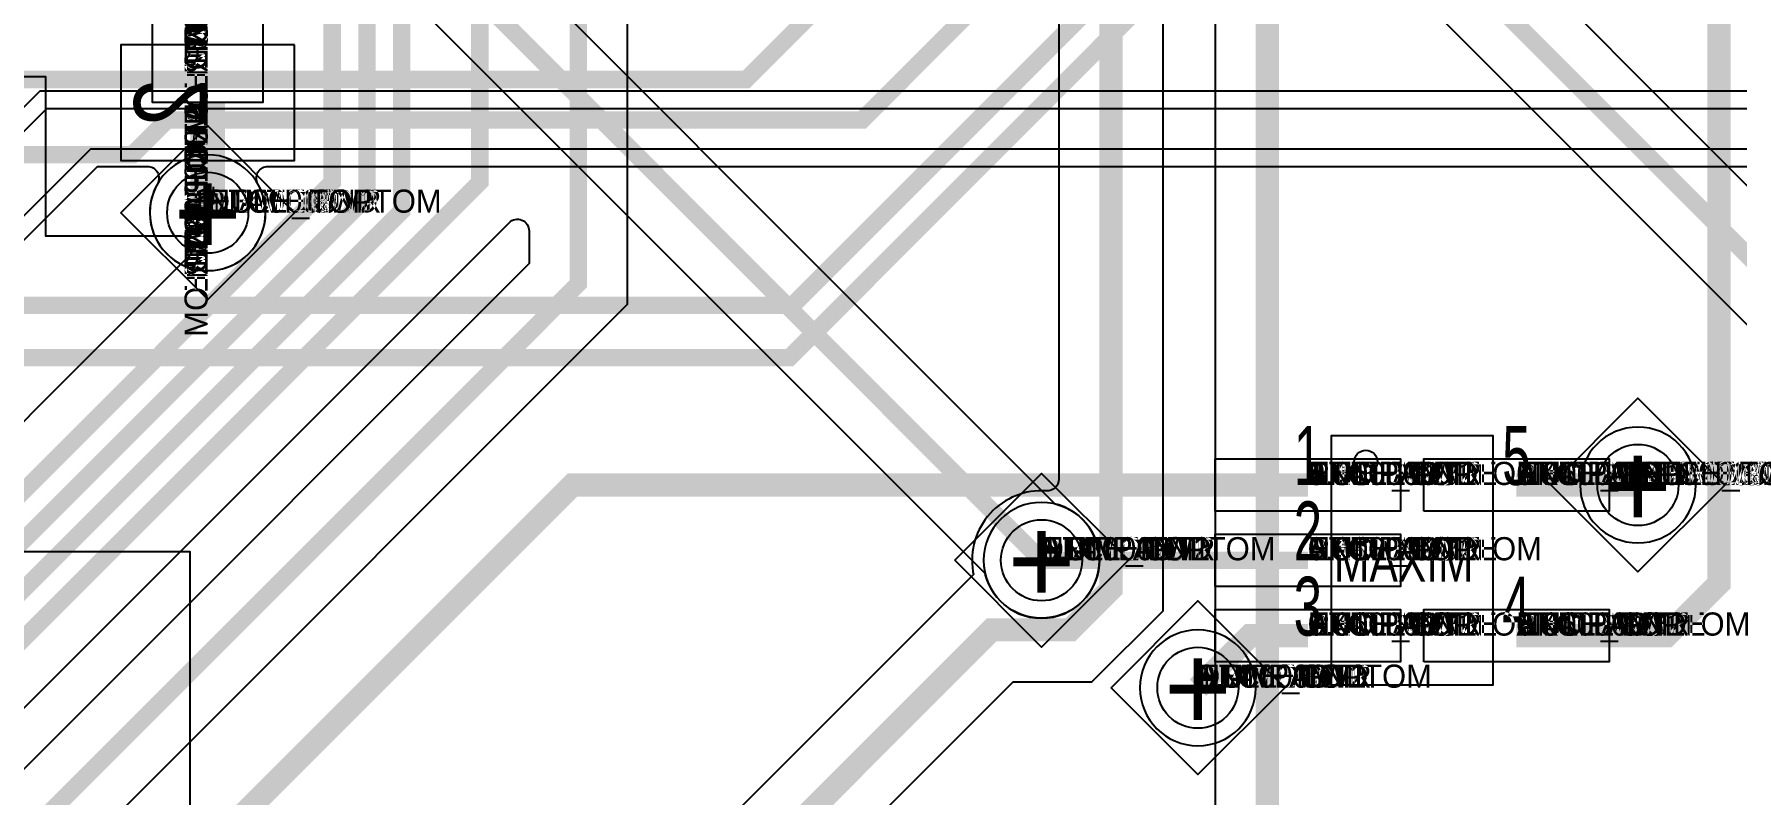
# Model space of a CAD drawing. Extents: x 0 to 323, y 0 to 320.
# Drawn here: x 69.5 to 84.2, y 13.18 to 19.74 of the extents above; entities that cross this region are included whole.
import ezdxf
from ezdxf.enums import TextEntityAlignment as Align

# ---------------------------------------------------------------- set-up
doc = ezdxf.new("R2010")
doc.units = 0
doc.header["$MEASUREMENT"] = 0
doc.layers.get('0').update_dxf_attribs({"linetype": 'CONTINUOUS'})
for name, color, linetype in [('CDN_FIGURES', 7, 'CONTINUOUS'), ('ETCH_BOTTOM', 7, 'CONTINUOUS'), ('ETCH_GND', 3, 'CONTINUOUS'), ('ETCH_INT1', 4, 'CONTINUOUS'), ('ETCH_INT2', 5, 'CONTINUOUS'), ('ETCH_PWR', 6, 'CONTINUOUS'), ('ETCH_TOP', 2, 'CONTINUOUS'), ('MANUFACTURING_NCLEGEND-1-6', 8, 'CONTINUOUS'), ('PACKAGE_GEOMETRY_ASSEMBLY_TOP', 11, 'CONTINUOUS'), ('PACKAGE_GEOMETRY_PIN_NUMBER', 9, 'CONTINUOUS')]:
    doc.layers.add(name, color=color, linetype=linetype)

# ---------------------------------------------------------------- blocks, each defined once
blk = doc.blocks.new('PAD_INFO')
for tag in ['SHAPE_TYPE', 'PAD_HEIGHT', 'PAD_LAYER', 'PAD_TYPE', 'PAD_WIDTH']:
    blk.add_attdef(tag, (0, 0), '', height=0.2)
at = {"flags": 2}
blk.add_attdef('CDN_TYPE', (0, 0), '', height=0.2, dxfattribs=at)
blk = doc.blocks.new('DRILL_INFO')
at = {"flags": 2}
blk.add_attdef('CDN_TYPE', (0, 0), '', height=0.2, dxfattribs=at)
for tag in ['FSHAPE', 'FCHAR', 'DRILL_HEIGHT', 'DIAMETER', 'PLATED', 'DRILL_WIDTH']:
    blk.add_attdef(tag, (0, 0), '', height=0.2)
blk = doc.blocks.new('VIA0700X0300')
at = {"layer": 'ETCH_BOTTOM'}
blk.add_circle((0, 0), 0.35, dxfattribs=at)
at = {"layer": 'ETCH_GND'}
blk.add_circle((0, 0), 0.35, dxfattribs=at)
at = {"layer": 'ETCH_INT1'}
blk.add_circle((0, 0), 0.35, dxfattribs=at)
at = {"layer": 'ETCH_INT2'}
blk.add_circle((0, 0), 0.35, dxfattribs=at)
at = {"layer": 'ETCH_PWR'}
blk.add_circle((0, 0), 0.35, dxfattribs=at)
at = {"layer": 'ETCH_TOP'}
blk.add_circle((0, 0), 0.35, dxfattribs=at)
ref = blk.add_blockref('PAD_INFO', (0, 0))
ref.add_attrib('PAD_LAYER', 'ETCH_TOP', (0, 0), dxfattribs={"height": 0.2})
ref.add_attrib('SHAPE_TYPE', 'NULL', (0, 0), dxfattribs={"height": 0.2})
ref.add_attrib('PAD_TYPE', 'ANTIPAD', (0, 0), dxfattribs={"height": 0.2})
ref.add_attrib('PAD_WIDTH', '0.000000', (0, 0), dxfattribs={"height": 0.2})
ref.add_attrib('PAD_HEIGHT', '0.000000', (0, 0), dxfattribs={"height": 0.2})
ref = blk.add_blockref('PAD_INFO', (0, 0))
ref.add_attrib('PAD_LAYER', 'ETCH_GND', (0, 0), dxfattribs={"height": 0.2})
ref.add_attrib('SHAPE_TYPE', 'NULL', (0, 0), dxfattribs={"height": 0.2})
ref.add_attrib('PAD_TYPE', 'ANTIPAD', (0, 0), dxfattribs={"height": 0.2})
ref.add_attrib('PAD_WIDTH', '0.000000', (0, 0), dxfattribs={"height": 0.2})
ref.add_attrib('PAD_HEIGHT', '0.000000', (0, 0), dxfattribs={"height": 0.2})
ref = blk.add_blockref('PAD_INFO', (0, 0))
ref.add_attrib('PAD_LAYER', 'ETCH_INT1', (0, 0), dxfattribs={"height": 0.2})
ref.add_attrib('SHAPE_TYPE', 'NULL', (0, 0), dxfattribs={"height": 0.2})
ref.add_attrib('PAD_TYPE', 'ANTIPAD', (0, 0), dxfattribs={"height": 0.2})
ref.add_attrib('PAD_WIDTH', '0.000000', (0, 0), dxfattribs={"height": 0.2})
ref.add_attrib('PAD_HEIGHT', '0.000000', (0, 0), dxfattribs={"height": 0.2})
ref = blk.add_blockref('PAD_INFO', (0, 0))
ref.add_attrib('PAD_LAYER', 'ETCH_INT2', (0, 0), dxfattribs={"height": 0.2})
ref.add_attrib('SHAPE_TYPE', 'NULL', (0, 0), dxfattribs={"height": 0.2})
ref.add_attrib('PAD_TYPE', 'ANTIPAD', (0, 0), dxfattribs={"height": 0.2})
ref.add_attrib('PAD_WIDTH', '0.000000', (0, 0), dxfattribs={"height": 0.2})
ref.add_attrib('PAD_HEIGHT', '0.000000', (0, 0), dxfattribs={"height": 0.2})
ref = blk.add_blockref('PAD_INFO', (0, 0))
ref.add_attrib('PAD_LAYER', 'ETCH_PWR', (0, 0), dxfattribs={"height": 0.2})
ref.add_attrib('SHAPE_TYPE', 'NULL', (0, 0), dxfattribs={"height": 0.2})
ref.add_attrib('PAD_TYPE', 'ANTIPAD', (0, 0), dxfattribs={"height": 0.2})
ref.add_attrib('PAD_WIDTH', '0.000000', (0, 0), dxfattribs={"height": 0.2})
ref.add_attrib('PAD_HEIGHT', '0.000000', (0, 0), dxfattribs={"height": 0.2})
ref = blk.add_blockref('PAD_INFO', (0, 0))
ref.add_attrib('PAD_LAYER', 'ETCH_BOTTOM', (0, 0), dxfattribs={"height": 0.2})
ref.add_attrib('SHAPE_TYPE', 'NULL', (0, 0), dxfattribs={"height": 0.2})
ref.add_attrib('PAD_TYPE', 'ANTIPAD', (0, 0), dxfattribs={"height": 0.2})
ref.add_attrib('PAD_WIDTH', '0.000000', (0, 0), dxfattribs={"height": 0.2})
ref.add_attrib('PAD_HEIGHT', '0.000000', (0, 0), dxfattribs={"height": 0.2})
ref = blk.add_blockref('PAD_INFO', (0, 0))
ref.add_attrib('PAD_LAYER', 'ETCH_TOP', (0, 0), dxfattribs={"height": 0.2})
ref.add_attrib('SHAPE_TYPE', 'NULL', (0, 0), dxfattribs={"height": 0.2})
ref.add_attrib('PAD_TYPE', 'THERMAL', (0, 0), dxfattribs={"height": 0.2})
ref.add_attrib('PAD_WIDTH', '0.000000', (0, 0), dxfattribs={"height": 0.2})
ref.add_attrib('PAD_HEIGHT', '0.000000', (0, 0), dxfattribs={"height": 0.2})
ref = blk.add_blockref('PAD_INFO', (0, 0))
ref.add_attrib('PAD_LAYER', 'ETCH_GND', (0, 0), dxfattribs={"height": 0.2})
ref.add_attrib('SHAPE_TYPE', 'NULL', (0, 0), dxfattribs={"height": 0.2})
ref.add_attrib('PAD_TYPE', 'THERMAL', (0, 0), dxfattribs={"height": 0.2})
ref.add_attrib('PAD_WIDTH', '0.000000', (0, 0), dxfattribs={"height": 0.2})
ref.add_attrib('PAD_HEIGHT', '0.000000', (0, 0), dxfattribs={"height": 0.2})
ref = blk.add_blockref('PAD_INFO', (0, 0))
ref.add_attrib('PAD_LAYER', 'ETCH_INT1', (0, 0), dxfattribs={"height": 0.2})
ref.add_attrib('SHAPE_TYPE', 'NULL', (0, 0), dxfattribs={"height": 0.2})
ref.add_attrib('PAD_TYPE', 'THERMAL', (0, 0), dxfattribs={"height": 0.2})
ref.add_attrib('PAD_WIDTH', '0.000000', (0, 0), dxfattribs={"height": 0.2})
ref.add_attrib('PAD_HEIGHT', '0.000000', (0, 0), dxfattribs={"height": 0.2})
ref = blk.add_blockref('PAD_INFO', (0, 0))
ref.add_attrib('PAD_LAYER', 'ETCH_INT2', (0, 0), dxfattribs={"height": 0.2})
ref.add_attrib('SHAPE_TYPE', 'NULL', (0, 0), dxfattribs={"height": 0.2})
ref.add_attrib('PAD_TYPE', 'THERMAL', (0, 0), dxfattribs={"height": 0.2})
ref.add_attrib('PAD_WIDTH', '0.000000', (0, 0), dxfattribs={"height": 0.2})
ref.add_attrib('PAD_HEIGHT', '0.000000', (0, 0), dxfattribs={"height": 0.2})
ref = blk.add_blockref('PAD_INFO', (0, 0))
ref.add_attrib('PAD_LAYER', 'ETCH_PWR', (0, 0), dxfattribs={"height": 0.2})
ref.add_attrib('SHAPE_TYPE', 'NULL', (0, 0), dxfattribs={"height": 0.2})
ref.add_attrib('PAD_TYPE', 'THERMAL', (0, 0), dxfattribs={"height": 0.2})
ref.add_attrib('PAD_WIDTH', '0.000000', (0, 0), dxfattribs={"height": 0.2})
ref.add_attrib('PAD_HEIGHT', '0.000000', (0, 0), dxfattribs={"height": 0.2})
ref = blk.add_blockref('PAD_INFO', (0, 0))
ref.add_attrib('PAD_LAYER', 'ETCH_BOTTOM', (0, 0), dxfattribs={"height": 0.2})
ref.add_attrib('SHAPE_TYPE', 'NULL', (0, 0), dxfattribs={"height": 0.2})
ref.add_attrib('PAD_TYPE', 'THERMAL', (0, 0), dxfattribs={"height": 0.2})
ref.add_attrib('PAD_WIDTH', '0.000000', (0, 0), dxfattribs={"height": 0.2})
ref.add_attrib('PAD_HEIGHT', '0.000000', (0, 0), dxfattribs={"height": 0.2})
ref = blk.add_blockref('PAD_INFO', (0, 0))
ref.add_attrib('PAD_LAYER', 'ETCH_TOP', (0, 0), dxfattribs={"height": 0.2})
ref.add_attrib('SHAPE_TYPE', 'CIRCLE', (0, 0), dxfattribs={"height": 0.2})
ref.add_attrib('PAD_TYPE', 'REGULAR', (0, 0), dxfattribs={"height": 0.2})
ref.add_attrib('PAD_WIDTH', '0.700000', (0, 0), dxfattribs={"height": 0.2})
ref.add_attrib('PAD_HEIGHT', '0.700000', (0, 0), dxfattribs={"height": 0.2})
ref = blk.add_blockref('PAD_INFO', (0, 0))
ref.add_attrib('PAD_LAYER', 'ETCH_GND', (0, 0), dxfattribs={"height": 0.2})
ref.add_attrib('SHAPE_TYPE', 'CIRCLE', (0, 0), dxfattribs={"height": 0.2})
ref.add_attrib('PAD_TYPE', 'REGULAR', (0, 0), dxfattribs={"height": 0.2})
ref.add_attrib('PAD_WIDTH', '0.700000', (0, 0), dxfattribs={"height": 0.2})
ref.add_attrib('PAD_HEIGHT', '0.700000', (0, 0), dxfattribs={"height": 0.2})
ref = blk.add_blockref('PAD_INFO', (0, 0))
ref.add_attrib('PAD_LAYER', 'ETCH_INT1', (0, 0), dxfattribs={"height": 0.2})
ref.add_attrib('SHAPE_TYPE', 'CIRCLE', (0, 0), dxfattribs={"height": 0.2})
ref.add_attrib('PAD_TYPE', 'REGULAR', (0, 0), dxfattribs={"height": 0.2})
ref.add_attrib('PAD_WIDTH', '0.700000', (0, 0), dxfattribs={"height": 0.2})
ref.add_attrib('PAD_HEIGHT', '0.700000', (0, 0), dxfattribs={"height": 0.2})
ref = blk.add_blockref('PAD_INFO', (0, 0))
ref.add_attrib('PAD_LAYER', 'ETCH_INT2', (0, 0), dxfattribs={"height": 0.2})
ref.add_attrib('SHAPE_TYPE', 'CIRCLE', (0, 0), dxfattribs={"height": 0.2})
ref.add_attrib('PAD_TYPE', 'REGULAR', (0, 0), dxfattribs={"height": 0.2})
ref.add_attrib('PAD_WIDTH', '0.700000', (0, 0), dxfattribs={"height": 0.2})
ref.add_attrib('PAD_HEIGHT', '0.700000', (0, 0), dxfattribs={"height": 0.2})
ref = blk.add_blockref('PAD_INFO', (0, 0))
ref.add_attrib('PAD_LAYER', 'ETCH_PWR', (0, 0), dxfattribs={"height": 0.2})
ref.add_attrib('SHAPE_TYPE', 'CIRCLE', (0, 0), dxfattribs={"height": 0.2})
ref.add_attrib('PAD_TYPE', 'REGULAR', (0, 0), dxfattribs={"height": 0.2})
ref.add_attrib('PAD_WIDTH', '0.700000', (0, 0), dxfattribs={"height": 0.2})
ref.add_attrib('PAD_HEIGHT', '0.700000', (0, 0), dxfattribs={"height": 0.2})
ref = blk.add_blockref('PAD_INFO', (0, 0))
ref.add_attrib('PAD_LAYER', 'ETCH_BOTTOM', (0, 0), dxfattribs={"height": 0.2})
ref.add_attrib('SHAPE_TYPE', 'CIRCLE', (0, 0), dxfattribs={"height": 0.2})
ref.add_attrib('PAD_TYPE', 'REGULAR', (0, 0), dxfattribs={"height": 0.2})
ref.add_attrib('PAD_WIDTH', '0.700000', (0, 0), dxfattribs={"height": 0.2})
ref.add_attrib('PAD_HEIGHT', '0.700000', (0, 0), dxfattribs={"height": 0.2})
ref = blk.add_blockref('DRILL_INFO', (0, 0))
ref.add_attrib('DIAMETER', '0.300000', (0, 0), dxfattribs={"height": 0.2})
ref.add_attrib('PLATED', 'PLATED', (0, 0), dxfattribs={"height": 0.2})
ref.add_attrib('FSHAPE', 'DIAMOND', (0, 0), dxfattribs={"height": 0.2})
ref.add_attrib('FCHAR', '+', (0, 0), dxfattribs={"height": 0.2})
ref.add_attrib('DRILL_WIDTH', '1.500000', (0, 0), dxfattribs={"height": 0.2})
ref.add_attrib('DRILL_HEIGHT', '1.500000', (0, 0), dxfattribs={"height": 0.2})
for tag in ['CDN_TYPE', 'PIN']:
    blk.add_attdef(tag, (0, 0), '', height=0.2)
at = {"flags": 2}
for tag in ['PSTKNAME', 'BBV']:
    blk.add_attdef(tag, (0, 0), '', height=0.2, dxfattribs=at)
blk = doc.blocks.new('FIGURE_DIAMOND')
at = {"layer": 'CDN_FIGURES'}
blk.add_lwpolyline([(-0.5, 0), (0, 0.5), (0.5, 0), (0, -0.5)], close=True, dxfattribs=at)
blk = doc.blocks.new('RC1600X0450TS_NS')
at = {"layer": 'ETCH_TOP'}
blk.add_lwpolyline([(-0.8, -0.225), (-0.8, 0.225), (0.8, 0.225), (0.8, -0.225)], close=True, dxfattribs=at)
ref = blk.add_blockref('PAD_INFO', (0, 0))
ref.add_attrib('PAD_LAYER', 'ETCH_TOP', (0, 0), dxfattribs={"height": 0.2})
ref.add_attrib('SHAPE_TYPE', 'NULL', (0, 0), dxfattribs={"height": 0.2})
ref.add_attrib('PAD_TYPE', 'ANTIPAD', (0, 0), dxfattribs={"height": 0.2})
ref.add_attrib('PAD_WIDTH', '0.000000', (0, 0), dxfattribs={"height": 0.2})
ref.add_attrib('PAD_HEIGHT', '0.000000', (0, 0), dxfattribs={"height": 0.2})
ref = blk.add_blockref('PAD_INFO', (0, 0))
ref.add_attrib('PAD_LAYER', 'ETCH_GND', (0, 0), dxfattribs={"height": 0.2})
ref.add_attrib('SHAPE_TYPE', 'NULL', (0, 0), dxfattribs={"height": 0.2})
ref.add_attrib('PAD_TYPE', 'ANTIPAD', (0, 0), dxfattribs={"height": 0.2})
ref.add_attrib('PAD_WIDTH', '0.000000', (0, 0), dxfattribs={"height": 0.2})
ref.add_attrib('PAD_HEIGHT', '0.000000', (0, 0), dxfattribs={"height": 0.2})
ref = blk.add_blockref('PAD_INFO', (0, 0))
ref.add_attrib('PAD_LAYER', 'ETCH_INT1', (0, 0), dxfattribs={"height": 0.2})
ref.add_attrib('SHAPE_TYPE', 'NULL', (0, 0), dxfattribs={"height": 0.2})
ref.add_attrib('PAD_TYPE', 'ANTIPAD', (0, 0), dxfattribs={"height": 0.2})
ref.add_attrib('PAD_WIDTH', '0.000000', (0, 0), dxfattribs={"height": 0.2})
ref.add_attrib('PAD_HEIGHT', '0.000000', (0, 0), dxfattribs={"height": 0.2})
ref = blk.add_blockref('PAD_INFO', (0, 0))
ref.add_attrib('PAD_LAYER', 'ETCH_INT2', (0, 0), dxfattribs={"height": 0.2})
ref.add_attrib('SHAPE_TYPE', 'NULL', (0, 0), dxfattribs={"height": 0.2})
ref.add_attrib('PAD_TYPE', 'ANTIPAD', (0, 0), dxfattribs={"height": 0.2})
ref.add_attrib('PAD_WIDTH', '0.000000', (0, 0), dxfattribs={"height": 0.2})
ref.add_attrib('PAD_HEIGHT', '0.000000', (0, 0), dxfattribs={"height": 0.2})
ref = blk.add_blockref('PAD_INFO', (0, 0))
ref.add_attrib('PAD_LAYER', 'ETCH_PWR', (0, 0), dxfattribs={"height": 0.2})
ref.add_attrib('SHAPE_TYPE', 'NULL', (0, 0), dxfattribs={"height": 0.2})
ref.add_attrib('PAD_TYPE', 'ANTIPAD', (0, 0), dxfattribs={"height": 0.2})
ref.add_attrib('PAD_WIDTH', '0.000000', (0, 0), dxfattribs={"height": 0.2})
ref.add_attrib('PAD_HEIGHT', '0.000000', (0, 0), dxfattribs={"height": 0.2})
ref = blk.add_blockref('PAD_INFO', (0, 0))
ref.add_attrib('PAD_LAYER', 'ETCH_BOTTOM', (0, 0), dxfattribs={"height": 0.2})
ref.add_attrib('SHAPE_TYPE', 'NULL', (0, 0), dxfattribs={"height": 0.2})
ref.add_attrib('PAD_TYPE', 'ANTIPAD', (0, 0), dxfattribs={"height": 0.2})
ref.add_attrib('PAD_WIDTH', '0.000000', (0, 0), dxfattribs={"height": 0.2})
ref.add_attrib('PAD_HEIGHT', '0.000000', (0, 0), dxfattribs={"height": 0.2})
ref = blk.add_blockref('PAD_INFO', (0, 0))
ref.add_attrib('PAD_LAYER', 'ETCH_TOP', (0, 0), dxfattribs={"height": 0.2})
ref.add_attrib('SHAPE_TYPE', 'NULL', (0, 0), dxfattribs={"height": 0.2})
ref.add_attrib('PAD_TYPE', 'THERMAL', (0, 0), dxfattribs={"height": 0.2})
ref.add_attrib('PAD_WIDTH', '0.000000', (0, 0), dxfattribs={"height": 0.2})
ref.add_attrib('PAD_HEIGHT', '0.000000', (0, 0), dxfattribs={"height": 0.2})
ref = blk.add_blockref('PAD_INFO', (0, 0))
ref.add_attrib('PAD_LAYER', 'ETCH_GND', (0, 0), dxfattribs={"height": 0.2})
ref.add_attrib('SHAPE_TYPE', 'NULL', (0, 0), dxfattribs={"height": 0.2})
ref.add_attrib('PAD_TYPE', 'THERMAL', (0, 0), dxfattribs={"height": 0.2})
ref.add_attrib('PAD_WIDTH', '0.000000', (0, 0), dxfattribs={"height": 0.2})
ref.add_attrib('PAD_HEIGHT', '0.000000', (0, 0), dxfattribs={"height": 0.2})
ref = blk.add_blockref('PAD_INFO', (0, 0))
ref.add_attrib('PAD_LAYER', 'ETCH_INT1', (0, 0), dxfattribs={"height": 0.2})
ref.add_attrib('SHAPE_TYPE', 'NULL', (0, 0), dxfattribs={"height": 0.2})
ref.add_attrib('PAD_TYPE', 'THERMAL', (0, 0), dxfattribs={"height": 0.2})
ref.add_attrib('PAD_WIDTH', '0.000000', (0, 0), dxfattribs={"height": 0.2})
ref.add_attrib('PAD_HEIGHT', '0.000000', (0, 0), dxfattribs={"height": 0.2})
ref = blk.add_blockref('PAD_INFO', (0, 0))
ref.add_attrib('PAD_LAYER', 'ETCH_INT2', (0, 0), dxfattribs={"height": 0.2})
ref.add_attrib('SHAPE_TYPE', 'NULL', (0, 0), dxfattribs={"height": 0.2})
ref.add_attrib('PAD_TYPE', 'THERMAL', (0, 0), dxfattribs={"height": 0.2})
ref.add_attrib('PAD_WIDTH', '0.000000', (0, 0), dxfattribs={"height": 0.2})
ref.add_attrib('PAD_HEIGHT', '0.000000', (0, 0), dxfattribs={"height": 0.2})
ref = blk.add_blockref('PAD_INFO', (0, 0))
ref.add_attrib('PAD_LAYER', 'ETCH_PWR', (0, 0), dxfattribs={"height": 0.2})
ref.add_attrib('SHAPE_TYPE', 'NULL', (0, 0), dxfattribs={"height": 0.2})
ref.add_attrib('PAD_TYPE', 'THERMAL', (0, 0), dxfattribs={"height": 0.2})
ref.add_attrib('PAD_WIDTH', '0.000000', (0, 0), dxfattribs={"height": 0.2})
ref.add_attrib('PAD_HEIGHT', '0.000000', (0, 0), dxfattribs={"height": 0.2})
ref = blk.add_blockref('PAD_INFO', (0, 0))
ref.add_attrib('PAD_LAYER', 'ETCH_BOTTOM', (0, 0), dxfattribs={"height": 0.2})
ref.add_attrib('SHAPE_TYPE', 'NULL', (0, 0), dxfattribs={"height": 0.2})
ref.add_attrib('PAD_TYPE', 'THERMAL', (0, 0), dxfattribs={"height": 0.2})
ref.add_attrib('PAD_WIDTH', '0.000000', (0, 0), dxfattribs={"height": 0.2})
ref.add_attrib('PAD_HEIGHT', '0.000000', (0, 0), dxfattribs={"height": 0.2})
ref = blk.add_blockref('PAD_INFO', (0, 0))
ref.add_attrib('PAD_LAYER', 'ETCH_TOP', (0, 0), dxfattribs={"height": 0.2})
ref.add_attrib('SHAPE_TYPE', 'RECTANGLE', (0, 0), dxfattribs={"height": 0.2})
ref.add_attrib('PAD_TYPE', 'REGULAR', (0, 0), dxfattribs={"height": 0.2})
ref.add_attrib('PAD_WIDTH', '1.600000', (0, 0), dxfattribs={"height": 0.2})
ref.add_attrib('PAD_HEIGHT', '0.450000', (0, 0), dxfattribs={"height": 0.2})
ref = blk.add_blockref('PAD_INFO', (0, 0))
ref.add_attrib('PAD_LAYER', 'ETCH_GND', (0, 0), dxfattribs={"height": 0.2})
ref.add_attrib('SHAPE_TYPE', 'NULL', (0, 0), dxfattribs={"height": 0.2})
ref.add_attrib('PAD_TYPE', 'REGULAR', (0, 0), dxfattribs={"height": 0.2})
ref.add_attrib('PAD_WIDTH', '0.000000', (0, 0), dxfattribs={"height": 0.2})
ref.add_attrib('PAD_HEIGHT', '0.000000', (0, 0), dxfattribs={"height": 0.2})
ref = blk.add_blockref('PAD_INFO', (0, 0))
ref.add_attrib('PAD_LAYER', 'ETCH_INT1', (0, 0), dxfattribs={"height": 0.2})
ref.add_attrib('SHAPE_TYPE', 'NULL', (0, 0), dxfattribs={"height": 0.2})
ref.add_attrib('PAD_TYPE', 'REGULAR', (0, 0), dxfattribs={"height": 0.2})
ref.add_attrib('PAD_WIDTH', '0.000000', (0, 0), dxfattribs={"height": 0.2})
ref.add_attrib('PAD_HEIGHT', '0.000000', (0, 0), dxfattribs={"height": 0.2})
ref = blk.add_blockref('PAD_INFO', (0, 0))
ref.add_attrib('PAD_LAYER', 'ETCH_INT2', (0, 0), dxfattribs={"height": 0.2})
ref.add_attrib('SHAPE_TYPE', 'NULL', (0, 0), dxfattribs={"height": 0.2})
ref.add_attrib('PAD_TYPE', 'REGULAR', (0, 0), dxfattribs={"height": 0.2})
ref.add_attrib('PAD_WIDTH', '0.000000', (0, 0), dxfattribs={"height": 0.2})
ref.add_attrib('PAD_HEIGHT', '0.000000', (0, 0), dxfattribs={"height": 0.2})
ref = blk.add_blockref('PAD_INFO', (0, 0))
ref.add_attrib('PAD_LAYER', 'ETCH_PWR', (0, 0), dxfattribs={"height": 0.2})
ref.add_attrib('SHAPE_TYPE', 'NULL', (0, 0), dxfattribs={"height": 0.2})
ref.add_attrib('PAD_TYPE', 'REGULAR', (0, 0), dxfattribs={"height": 0.2})
ref.add_attrib('PAD_WIDTH', '0.000000', (0, 0), dxfattribs={"height": 0.2})
ref.add_attrib('PAD_HEIGHT', '0.000000', (0, 0), dxfattribs={"height": 0.2})
ref = blk.add_blockref('PAD_INFO', (0, 0))
ref.add_attrib('PAD_LAYER', 'ETCH_BOTTOM', (0, 0), dxfattribs={"height": 0.2})
ref.add_attrib('SHAPE_TYPE', 'NULL', (0, 0), dxfattribs={"height": 0.2})
ref.add_attrib('PAD_TYPE', 'REGULAR', (0, 0), dxfattribs={"height": 0.2})
ref.add_attrib('PAD_WIDTH', '0.000000', (0, 0), dxfattribs={"height": 0.2})
ref.add_attrib('PAD_HEIGHT', '0.000000', (0, 0), dxfattribs={"height": 0.2})
ref = blk.add_blockref('DRILL_INFO', (0, 0))
ref.add_attrib('DIAMETER', '0.000000', (0, 0), dxfattribs={"height": 0.2})
ref.add_attrib('PLATED', 'PLATED', (0, 0), dxfattribs={"height": 0.2})
ref.add_attrib('FSHAPE', 'NULL', (0, 0), dxfattribs={"height": 0.2})
ref.add_attrib('DRILL_WIDTH', '0.000000', (0, 0), dxfattribs={"height": 0.2})
ref.add_attrib('DRILL_HEIGHT', '0.000000', (0, 0), dxfattribs={"height": 0.2})
for tag in ['CDN_TYPE', 'PIN']:
    blk.add_attdef(tag, (0, 0), '', height=0.2)
at = {"flags": 2}
for tag in ['PSTKNAME', 'BBV']:
    blk.add_attdef(tag, (0, 0), '', height=0.2, dxfattribs=at)
blk = doc.blocks.new('F52')
at = {"layer": 'PACKAGE_GEOMETRY_ASSEMBLY_TOP'}
blk.add_lwpolyline([(0.2, -1.725), (1.6, -1.725), (1.6, 0.425), (0.2, 0.425)], close=True, dxfattribs=at)
blk.add_lwpolyline([(0.5, 0.3, -0.414214), (0.6, 0.2, -0.414214), (0.5, 0.1, -0.414214), (0.4, 0.2, -0.414214), (0.5, 0.3)], format="xyb", close=True, dxfattribs=at)
at = {"layer": 'ETCH_TOP'}
ref = blk.add_blockref('RC1600X0450TS_NS', (0, 0), dxfattribs=at)
ref.add_attrib('CDN_TYPE', 'PIN', (0, 0), dxfattribs={"height": 0.2})
ref.add_attrib('PIN', '1', (0, 0), dxfattribs={"height": 0.2})
ref = blk.add_blockref('RC1600X0450TS_NS', (0, -1.3), dxfattribs=at)
ref.add_attrib('CDN_TYPE', 'PIN', (0, 0), dxfattribs={"height": 0.2})
ref.add_attrib('PIN', '3', (0, 0), dxfattribs={"height": 0.2})
ref = blk.add_blockref('RC1600X0450TS_NS', (0, -0.65), dxfattribs=at)
ref.add_attrib('CDN_TYPE', 'PIN', (0, 0), dxfattribs={"height": 0.2})
ref.add_attrib('PIN', '2', (0, 0), dxfattribs={"height": 0.2})
ref = blk.add_blockref('RC1600X0450TS_NS', (1.8, -1.3), dxfattribs=at)
ref.add_attrib('CDN_TYPE', 'PIN', (0, 0), dxfattribs={"height": 0.2})
ref.add_attrib('PIN', '4', (0, 0), dxfattribs={"height": 0.2})
ref = blk.add_blockref('RC1600X0450TS_NS', (1.8, 0), dxfattribs=at)
ref.add_attrib('CDN_TYPE', 'PIN', (0, 0), dxfattribs={"height": 0.2})
ref.add_attrib('PIN', '5', (0, 0), dxfattribs={"height": 0.2})
at = {"flags": 2}
for tag in ['SYMBOL_TYPE', 'CDN_TYPE', 'REFDES']:
    blk.add_attdef(tag, (0, 0), '', height=0.2, dxfattribs=at)
at = {"layer": 'PACKAGE_GEOMETRY_ASSEMBLY_TOP', "width": 0.785714}
blk.add_text('MAXIM', height=0.35, dxfattribs=at).set_placement((0.225, -0.834))
blk = doc.blocks.new('RC1000X1500TS')
at = {"layer": 'ETCH_TOP'}
blk.add_lwpolyline([(-0.5, -0.75), (-0.5, 0.75), (0.5, 0.75), (0.5, -0.75)], close=True, dxfattribs=at)
ref = blk.add_blockref('PAD_INFO', (0, 0))
ref.add_attrib('PAD_LAYER', 'ETCH_TOP', (0, 0), dxfattribs={"height": 0.2})
ref.add_attrib('SHAPE_TYPE', 'NULL', (0, 0), dxfattribs={"height": 0.2})
ref.add_attrib('PAD_TYPE', 'ANTIPAD', (0, 0), dxfattribs={"height": 0.2})
ref.add_attrib('PAD_WIDTH', '0.000000', (0, 0), dxfattribs={"height": 0.2})
ref.add_attrib('PAD_HEIGHT', '0.000000', (0, 0), dxfattribs={"height": 0.2})
ref = blk.add_blockref('PAD_INFO', (0, 0))
ref.add_attrib('PAD_LAYER', 'ETCH_GND', (0, 0), dxfattribs={"height": 0.2})
ref.add_attrib('SHAPE_TYPE', 'NULL', (0, 0), dxfattribs={"height": 0.2})
ref.add_attrib('PAD_TYPE', 'ANTIPAD', (0, 0), dxfattribs={"height": 0.2})
ref.add_attrib('PAD_WIDTH', '0.000000', (0, 0), dxfattribs={"height": 0.2})
ref.add_attrib('PAD_HEIGHT', '0.000000', (0, 0), dxfattribs={"height": 0.2})
ref = blk.add_blockref('PAD_INFO', (0, 0))
ref.add_attrib('PAD_LAYER', 'ETCH_INT1', (0, 0), dxfattribs={"height": 0.2})
ref.add_attrib('SHAPE_TYPE', 'NULL', (0, 0), dxfattribs={"height": 0.2})
ref.add_attrib('PAD_TYPE', 'ANTIPAD', (0, 0), dxfattribs={"height": 0.2})
ref.add_attrib('PAD_WIDTH', '0.000000', (0, 0), dxfattribs={"height": 0.2})
ref.add_attrib('PAD_HEIGHT', '0.000000', (0, 0), dxfattribs={"height": 0.2})
ref = blk.add_blockref('PAD_INFO', (0, 0))
ref.add_attrib('PAD_LAYER', 'ETCH_INT2', (0, 0), dxfattribs={"height": 0.2})
ref.add_attrib('SHAPE_TYPE', 'NULL', (0, 0), dxfattribs={"height": 0.2})
ref.add_attrib('PAD_TYPE', 'ANTIPAD', (0, 0), dxfattribs={"height": 0.2})
ref.add_attrib('PAD_WIDTH', '0.000000', (0, 0), dxfattribs={"height": 0.2})
ref.add_attrib('PAD_HEIGHT', '0.000000', (0, 0), dxfattribs={"height": 0.2})
ref = blk.add_blockref('PAD_INFO', (0, 0))
ref.add_attrib('PAD_LAYER', 'ETCH_PWR', (0, 0), dxfattribs={"height": 0.2})
ref.add_attrib('SHAPE_TYPE', 'NULL', (0, 0), dxfattribs={"height": 0.2})
ref.add_attrib('PAD_TYPE', 'ANTIPAD', (0, 0), dxfattribs={"height": 0.2})
ref.add_attrib('PAD_WIDTH', '0.000000', (0, 0), dxfattribs={"height": 0.2})
ref.add_attrib('PAD_HEIGHT', '0.000000', (0, 0), dxfattribs={"height": 0.2})
ref = blk.add_blockref('PAD_INFO', (0, 0))
ref.add_attrib('PAD_LAYER', 'ETCH_BOTTOM', (0, 0), dxfattribs={"height": 0.2})
ref.add_attrib('SHAPE_TYPE', 'NULL', (0, 0), dxfattribs={"height": 0.2})
ref.add_attrib('PAD_TYPE', 'ANTIPAD', (0, 0), dxfattribs={"height": 0.2})
ref.add_attrib('PAD_WIDTH', '0.000000', (0, 0), dxfattribs={"height": 0.2})
ref.add_attrib('PAD_HEIGHT', '0.000000', (0, 0), dxfattribs={"height": 0.2})
ref = blk.add_blockref('PAD_INFO', (0, 0))
ref.add_attrib('PAD_LAYER', 'ETCH_TOP', (0, 0), dxfattribs={"height": 0.2})
ref.add_attrib('SHAPE_TYPE', 'NULL', (0, 0), dxfattribs={"height": 0.2})
ref.add_attrib('PAD_TYPE', 'THERMAL', (0, 0), dxfattribs={"height": 0.2})
ref.add_attrib('PAD_WIDTH', '0.000000', (0, 0), dxfattribs={"height": 0.2})
ref.add_attrib('PAD_HEIGHT', '0.000000', (0, 0), dxfattribs={"height": 0.2})
ref = blk.add_blockref('PAD_INFO', (0, 0))
ref.add_attrib('PAD_LAYER', 'ETCH_GND', (0, 0), dxfattribs={"height": 0.2})
ref.add_attrib('SHAPE_TYPE', 'NULL', (0, 0), dxfattribs={"height": 0.2})
ref.add_attrib('PAD_TYPE', 'THERMAL', (0, 0), dxfattribs={"height": 0.2})
ref.add_attrib('PAD_WIDTH', '0.000000', (0, 0), dxfattribs={"height": 0.2})
ref.add_attrib('PAD_HEIGHT', '0.000000', (0, 0), dxfattribs={"height": 0.2})
ref = blk.add_blockref('PAD_INFO', (0, 0))
ref.add_attrib('PAD_LAYER', 'ETCH_INT1', (0, 0), dxfattribs={"height": 0.2})
ref.add_attrib('SHAPE_TYPE', 'NULL', (0, 0), dxfattribs={"height": 0.2})
ref.add_attrib('PAD_TYPE', 'THERMAL', (0, 0), dxfattribs={"height": 0.2})
ref.add_attrib('PAD_WIDTH', '0.000000', (0, 0), dxfattribs={"height": 0.2})
ref.add_attrib('PAD_HEIGHT', '0.000000', (0, 0), dxfattribs={"height": 0.2})
ref = blk.add_blockref('PAD_INFO', (0, 0))
ref.add_attrib('PAD_LAYER', 'ETCH_INT2', (0, 0), dxfattribs={"height": 0.2})
ref.add_attrib('SHAPE_TYPE', 'NULL', (0, 0), dxfattribs={"height": 0.2})
ref.add_attrib('PAD_TYPE', 'THERMAL', (0, 0), dxfattribs={"height": 0.2})
ref.add_attrib('PAD_WIDTH', '0.000000', (0, 0), dxfattribs={"height": 0.2})
ref.add_attrib('PAD_HEIGHT', '0.000000', (0, 0), dxfattribs={"height": 0.2})
ref = blk.add_blockref('PAD_INFO', (0, 0))
ref.add_attrib('PAD_LAYER', 'ETCH_PWR', (0, 0), dxfattribs={"height": 0.2})
ref.add_attrib('SHAPE_TYPE', 'NULL', (0, 0), dxfattribs={"height": 0.2})
ref.add_attrib('PAD_TYPE', 'THERMAL', (0, 0), dxfattribs={"height": 0.2})
ref.add_attrib('PAD_WIDTH', '0.000000', (0, 0), dxfattribs={"height": 0.2})
ref.add_attrib('PAD_HEIGHT', '0.000000', (0, 0), dxfattribs={"height": 0.2})
ref = blk.add_blockref('PAD_INFO', (0, 0))
ref.add_attrib('PAD_LAYER', 'ETCH_BOTTOM', (0, 0), dxfattribs={"height": 0.2})
ref.add_attrib('SHAPE_TYPE', 'NULL', (0, 0), dxfattribs={"height": 0.2})
ref.add_attrib('PAD_TYPE', 'THERMAL', (0, 0), dxfattribs={"height": 0.2})
ref.add_attrib('PAD_WIDTH', '0.000000', (0, 0), dxfattribs={"height": 0.2})
ref.add_attrib('PAD_HEIGHT', '0.000000', (0, 0), dxfattribs={"height": 0.2})
ref = blk.add_blockref('PAD_INFO', (0, 0))
ref.add_attrib('PAD_LAYER', 'ETCH_GND', (0, 0), dxfattribs={"height": 0.2})
ref.add_attrib('SHAPE_TYPE', 'NULL', (0, 0), dxfattribs={"height": 0.2})
ref.add_attrib('PAD_TYPE', 'REGULAR', (0, 0), dxfattribs={"height": 0.2})
ref.add_attrib('PAD_WIDTH', '0.000000', (0, 0), dxfattribs={"height": 0.2})
ref.add_attrib('PAD_HEIGHT', '0.000000', (0, 0), dxfattribs={"height": 0.2})
ref = blk.add_blockref('PAD_INFO', (0, 0))
ref.add_attrib('PAD_LAYER', 'ETCH_INT1', (0, 0), dxfattribs={"height": 0.2})
ref.add_attrib('SHAPE_TYPE', 'NULL', (0, 0), dxfattribs={"height": 0.2})
ref.add_attrib('PAD_TYPE', 'REGULAR', (0, 0), dxfattribs={"height": 0.2})
ref.add_attrib('PAD_WIDTH', '0.000000', (0, 0), dxfattribs={"height": 0.2})
ref.add_attrib('PAD_HEIGHT', '0.000000', (0, 0), dxfattribs={"height": 0.2})
ref = blk.add_blockref('PAD_INFO', (0, 0))
ref.add_attrib('PAD_LAYER', 'ETCH_INT2', (0, 0), dxfattribs={"height": 0.2})
ref.add_attrib('SHAPE_TYPE', 'NULL', (0, 0), dxfattribs={"height": 0.2})
ref.add_attrib('PAD_TYPE', 'REGULAR', (0, 0), dxfattribs={"height": 0.2})
ref.add_attrib('PAD_WIDTH', '0.000000', (0, 0), dxfattribs={"height": 0.2})
ref.add_attrib('PAD_HEIGHT', '0.000000', (0, 0), dxfattribs={"height": 0.2})
ref = blk.add_blockref('PAD_INFO', (0, 0))
ref.add_attrib('PAD_LAYER', 'ETCH_PWR', (0, 0), dxfattribs={"height": 0.2})
ref.add_attrib('SHAPE_TYPE', 'NULL', (0, 0), dxfattribs={"height": 0.2})
ref.add_attrib('PAD_TYPE', 'REGULAR', (0, 0), dxfattribs={"height": 0.2})
ref.add_attrib('PAD_WIDTH', '0.000000', (0, 0), dxfattribs={"height": 0.2})
ref.add_attrib('PAD_HEIGHT', '0.000000', (0, 0), dxfattribs={"height": 0.2})
ref = blk.add_blockref('PAD_INFO', (0, 0))
ref.add_attrib('PAD_LAYER', 'ETCH_BOTTOM', (0, 0), dxfattribs={"height": 0.2})
ref.add_attrib('SHAPE_TYPE', 'NULL', (0, 0), dxfattribs={"height": 0.2})
ref.add_attrib('PAD_TYPE', 'REGULAR', (0, 0), dxfattribs={"height": 0.2})
ref.add_attrib('PAD_WIDTH', '0.000000', (0, 0), dxfattribs={"height": 0.2})
ref.add_attrib('PAD_HEIGHT', '0.000000', (0, 0), dxfattribs={"height": 0.2})
ref = blk.add_blockref('DRILL_INFO', (0, 0))
ref.add_attrib('DIAMETER', '0.000000', (0, 0), dxfattribs={"height": 0.2})
ref.add_attrib('PLATED', 'PLATED', (0, 0), dxfattribs={"height": 0.2})
ref.add_attrib('FSHAPE', 'NULL', (0, 0), dxfattribs={"height": 0.2})
ref.add_attrib('DRILL_WIDTH', '0.000000', (0, 0), dxfattribs={"height": 0.2})
ref.add_attrib('DRILL_HEIGHT', '0.000000', (0, 0), dxfattribs={"height": 0.2})
ref = blk.add_blockref('PAD_INFO', (0, 0))
ref.add_attrib('PAD_LAYER', 'ETCH_TOP', (0, 0), dxfattribs={"height": 0.2})
ref.add_attrib('SHAPE_TYPE', 'RECTANGLE', (0, 0), dxfattribs={"height": 0.2})
ref.add_attrib('PAD_TYPE', 'REGULAR', (0, 0), dxfattribs={"height": 0.2})
ref.add_attrib('PAD_WIDTH', '1.000000', (0, 0), dxfattribs={"height": 0.2})
ref.add_attrib('PAD_HEIGHT', '1.500000', (0, 0), dxfattribs={"height": 0.2})
for tag in ['CDN_TYPE', 'PIN']:
    blk.add_attdef(tag, (0, 0), '', height=0.2)
at = {"flags": 2}
for tag in ['PSTKNAME', 'BBV']:
    blk.add_attdef(tag, (0, 0), '', height=0.2, dxfattribs=at)
blk = doc.blocks.new('F56')
at = {"layer": 'PACKAGE_GEOMETRY_ASSEMBLY_TOP'}
blk.add_lwpolyline([(0, -0.475), (1.75, -0.475), (1.75, 0.475), (0, 0.475)], close=True, dxfattribs=at)
at = {"layer": 'ETCH_TOP'}
ref = blk.add_blockref('RC1000X1500TS', (0, 0), dxfattribs=at)
ref.add_attrib('CDN_TYPE', 'PIN', (0, 0), dxfattribs={"height": 0.2})
ref.add_attrib('PIN', '1', (0, 0), dxfattribs={"height": 0.2})
ref = blk.add_blockref('RC1000X1500TS', (1.75, 0), dxfattribs=at)
ref.add_attrib('CDN_TYPE', 'PIN', (0, 0), dxfattribs={"height": 0.2})
ref.add_attrib('PIN', '2', (0, 0), dxfattribs={"height": 0.2})
at = {"flags": 2}
for tag in ['SYMBOL_TYPE', 'CDN_TYPE', 'REFDES']:
    blk.add_attdef(tag, (0, 0), '', height=0.2, dxfattribs=at)

msp = doc.modelspace()

# ---------------------------------------------------------------- linework, layer by layer
at = {"layer": 'ETCH_BOTTOM'}
for points, format in [([(74.65, 40.45, 0.15, 0.15, 0), (72.625, 38.425, 0.15, 0.15, 0), (72.625, 34.112, 0.15, 0.15, 0), (72.375, 33.862, 0.15, 0.15, 0), (72.375, 18.337, 0.15, 0.15, 0), (65.162, 11.125, 0.15, 0.15, 0), (53.478, 11.125, 0.15, 0.15, 0), (50.678, 8.325, 0.15, 0.15, 0), (36.225, 8.325, 0.15, 0.15, 0), (33.85, 10.7, 0.15, 0.15, 0)], "xyseb"), ([(67.75, 4.58, 0.2, 0.2, 0), (77.77, 14.6, 0.2, 0.2, 0), (78.449, 14.6, 0.2, 0.2, 0), (78.8, 14.951, 0.2, 0.2, 0), (78.8, 24.268, 0.2, 0.2, 0), (88.432, 33.9, 0.2, 0.2, 0), (97.07, 33.9, 0.2, 0.2, 0), (101.82, 38.65, 0.2, 0.2, 0), (102.4, 38.65, 0.2, 0.2, 0)], "xyseb"), ([(102.9, 37.4, 0.2, 0.2, 0), (95.9, 30.4, 0.2, 0.2, 0), (85.427, 30.4, 0.2, 0.2, 0), (80.15, 25.123, 0.2, 0.2, 0), (80.15, 10.151, 0.2, 0.2, 0), (79.799, 9.8, 0.2, 0.2, 0), (78.97, 9.8, 0.2, 0.2, 0), (73.75, 4.58, 0.2, 0.2, 0)], "xyseb"), ([(29.65, 9.45, 0.15, 0.15, 0), (31.075, 8.025, 0.15, 0.15, 0), (50.802, 8.025, 0.15, 0.15, 0), (52.527, 9.75, 0.15, 0.15, 0), (64.212, 9.75, 0.15, 0.15, 0), (72.675, 18.213, 0.15, 0.15, 0), (72.675, 33.737, 0.15, 0.15, 0), (72.925, 33.987, 0.15, 0.15, 0), (72.925, 35.225, 0.15, 0.15, 0), (73.2, 35.5, 0.15, 0.15, 0)], "xyseb"), ([(72.05, 34.35, 0.15, 0.15, 0), (72.05, 31.1, 0.15, 0.15, 0), (72.075, 31.075, 0.15, 0.15, 0), (72.075, 18.462, 0.15, 0.15, 0), (65.038, 11.425, 0.15, 0.15, 0), (53.353, 11.425, 0.15, 0.15, 0), (50.553, 8.625, 0.15, 0.15, 0), (37.825, 8.625, 0.15, 0.15, 0), (31.75, 14.7, 0.15, 0.15, 0), (31.75, 22.6, 0.15, 0.15, 0)], "xyseb"), ([(88.246, 34.35), (78.35, 24.454), (78.35, 15.9, -0.434609), (78.242, 15.799, 0.483309), (77.608, 15.104), (77.612, 15.078), (69.157, 6.624, -0.785726), (68.989, 6.726, 2.209733), (67.2, 5.942, -0.636779), (67.2, 5.758, 0.232087), (66.482, 4.866), (66.482, 4.866, -0.590771), (66.311, 4.817), (65.138, 5.99), (65.138, 8.725), (65.939, 8.725), (74.625, 17.411), (74.625, 31.626)], "xyb"), ([(27.05, 9.3, 0.15, 0.15, 0), (28.625, 7.725, 0.15, 0.15, 0), (51.076, 7.725, 0.15, 0.15, 0), (52.801, 9.45, 0.15, 0.15, 0), (64.336, 9.45, 0.15, 0.15, 0), (73.35, 18.464, 0.15, 0.15, 0), (73.35, 33.05, 0.15, 0.15, 0)], "xyseb"), ([(74.2, 32.05, 0.15, 0.15, 0), (74.2, 17.587, 0.15, 0.15, 0), (65.763, 9.15, 0.15, 0.15, 0), (52.926, 9.15, 0.15, 0.15, 0), (51.201, 7.425, 0.15, 0.15, 0), (26.425, 7.425, 0.15, 0.15, 0), (24.5, 9.35, 0.15, 0.15, 0), (24.45, 9.35, 0.15, 0.15, 0)], "xyseb"), ([(68.931, 5.125), (77.956, 14.15), (78.635, 14.15), (79.25, 14.765), (79.25, 24.081), (79.527, 24.358, -0.668179), (79.7, 24.287), (79.7, 10.338), (79.612, 10.25), (78.784, 10.25), (75.157, 6.624, -0.785726), (74.989, 6.726, 0.22124), (74.849, 7.814, -0.590873), (74.935, 7.97), (75.371, 7.97), (78.401, 11), (78.421, 11, 2.301111), (77.8, 11.621), (77.8, 11.601), (75.019, 8.82), (73.046, 8.82), (72.05, 7.824), (72.05, 7.678), (69.189, 4.817, -0.590771)], "xyb"), ([(65.8, 19.375), (69.6, 19.375), (69.6, 18), (70.767, 18, -0.668179), (70.839, 17.827), (65.311, 12.299, -0.668179)], "xyb"), ([(71, 19.15, 0.3, 0.3, 0), (71, 18.2, 0.3, 0.3, 0)], "xyseb")]:
    msp.add_lwpolyline(points, format=format, dxfattribs=at)
msp.add_lwpolyline([(65.138, 9.575), (65.138, 9.651), (73.602, 18.114, -0.668179), (73.775, 18.043), (73.775, 17.763), (65.587, 9.575)], format="xyb", close=True, dxfattribs=at)
at = {"layer": 'ETCH_GND'}
for points in [[(83.85, 15.85, 1), (82.85, 15.85, 1)], [(78.7, 15.2, 1), (77.7, 15.2, 1)], [(68.92, 4.311, 0.464439), (69.02, 4.193), (69.403, 4.193), (69.403, 15.277), (70.847, 15.277), (70.847, 3.398), (67.958, 3.398), (67.954, 3.397, -0.085611), (67.546, 3.397), (67.542, 3.398), (28.647, 3.398), (28.647, 4.193), (53.242, 4.193, 0.492675), (53.34, 4.321, -1.301937), (55.66, 4.321, 0.492675), (55.758, 4.193), (60.693, 4.193, 0.492675), (60.791, 4.321, -1.301937), (63.109, 4.321, 0.492675), (63.208, 4.193), (66.48, 4.193, 0.464439), (66.58, 4.311, -1.25553), (68.92, 4.311)]]:
    msp.add_lwpolyline(points, format="xyb", close=True, dxfattribs=at)
at = {"layer": 'ETCH_INT1'}
msp.add_lwpolyline([(87.553, 19.25), (69.55, 19.25), (67, 16.7), (63.65, 16.7), (62.55, 15.6), (62.55, 14.05), (60.6, 12.1), (52.3, 12.1), (51.7, 11.5), (45.892, 11.5)], dxfattribs=at)
for points in [[(66.704, 15.95), (66.704, 16.55), (67.062, 16.55), (69.612, 19.1), (87.735, 19.1), (87.749, 19.089, 0.340162), (88.481, 19.089), (88.495, 19.1), (97.789, 19.1, -0.524685), (97.884, 18.963, 0.071135), (97.847, 18.797), (97.843, 18.75), (94.82, 18.75), (94.813, 18.752, 0.128053), (94.511, 18.752), (94.504, 18.75), (69.988, 18.75), (67.188, 15.95)], [(83.35, 16.35, 1), (83.35, 15.35, 1)], [(78.2, 15.7, 1), (78.2, 14.7, 1)], [(79.55, 14.6, 1), (79.55, 13.6, 1)]]:
    msp.add_lwpolyline(points, format="xyb", close=True, dxfattribs=at)
msp.add_lwpolyline([(51.678, 11.206), (52.346, 11.874), (60.746, 11.874), (63.2, 14.328), (63.2, 15.3), (63.7, 15.8), (65.622, 15.8), (65.634, 15.768, 0.682571), (66.566, 15.768), (66.578, 15.8), (67.25, 15.8), (70.05, 18.6), (70.478, 18.6, -0.575908), (70.566, 18.448, 1.724017), (71.434, 18.448, -0.575908), (71.522, 18.6), (87.629, 18.6, -0.519323)], format="xyb", dxfattribs=at)
at = {"layer": 'ETCH_INT2'}
for points, format in [([(63.15, 70.5, 0.15, 0.15, 0), (62.287, 70.5, 0.15, 0.15, 0), (60.103, 68.316, 0.15, 0.15, 0), (60.103, 55.31, 0.15, 0.15, 0), (60.425, 54.988, 0.15, 0.15, 0), (60.425, 53.112, 0.15, 0.15, 0), (60.275, 52.962, 0.15, 0.15, 0), (60.275, 41.852, 0.15, 0.15, 0), (92.691, 9.436, 0.15, 0.15, 0), (93.028, 9.099, 0.15, 0.15, 0), (93.838, 9.099, 0.15, 0.15, 0), (98.787, 4.15, 0.15, 0.15, 0), (107.45, 4.15, 0.15, 0.15, 0)], "xyseb"), ([(22.869, 69.731, 0.15, 0.15, 0), (23.032, 69.731, 0.15, 0.15, 0), (40.536, 53.202, 0.15, 0.15, 0), (42.813, 50.925, 0.15, 0.15, 0), (53.188, 50.925, 0.15, 0.15, 0), (53.363, 50.75, 0.15, 0.15, 0), (56.363, 50.75, 0.15, 0.15, 0), (58.75, 48.363, 0.15, 0.15, 0), (58.75, 34.237, 0.15, 0.15, 0), (64.675, 28.312, 0.15, 0.15, 0), (65.368, 27.618, 0.15, 0.15, 0), (65.782, 27.618, 0.15, 0.15, 0), (78.2, 15.2, 0.15, 0.15, 0)], "xyseb"), ([(64.786, 32.947), (64.786, 28.802), (65.545, 28.043), (65.958, 28.043), (78.314, 15.687), (78.327, 15.684, -1.740504), (77.716, 15.073), (77.713, 15.086), (65.606, 27.193), (65.192, 27.193), (64.959, 27.427, 0.668179), (64.786, 27.355), (64.786, 26.03), (63.856, 26.03), (63.856, 28.53), (60.136, 32.25)], "xyb")]:
    msp.add_lwpolyline(points, format=format, dxfattribs=at)
for points in [[(98.963, 4.575), (94.014, 9.524), (93.865, 9.524, -0.438145), (93.764, 9.634, 0.72823), (92.885, 9.998, -0.437934), (92.736, 9.992), (60.7, 42.028), (60.7, 42.3, -0.438145), (60.81, 42.401, 0.496633), (61.341, 42.996, -0.740183), (61.512, 43.087), (88.65, 15.949), (88.65, 15.401), (99.302, 4.748, -0.668179), (99.231, 4.575)], [(83.85, 15.85, 1), (82.85, 15.85, 1)]]:
    msp.add_lwpolyline(points, format="xyb", close=True, dxfattribs=at)
msp.add_lwpolyline([(92.852, 8.674), (59.85, 41.676)], dxfattribs=at)
at = {"layer": 'ETCH_PWR'}
for points in [[(71.5, 18.2, 1), (70.5, 18.2, 1)], [(78.7, 15.2, 1), (77.7, 15.2, 1)], [(80.05, 14.1, 1), (79.05, 14.1, 1)]]:
    msp.add_lwpolyline(points, format="xyb", close=True, dxfattribs=at)
at = {"layer": 'ETCH_TOP'}
for points in [[(84.928, 40.454, 0.15, 0.15, 0), (85.959, 40.454, 0.15, 0.15, 0), (86.625, 39.788, 0.15, 0.15, 0), (86.625, 38.275, 0.15, 0.15, 0), (83.75, 35.4, 0.15, 0.15, 0), (83.75, 24.676, 0.15, 0.15, 0), (76.024, 16.95, 0.15, 0.15, 0), (66.507, 16.95, 0.15, 0.15, 0), (66.375, 17.082, 0.15, 0.15, 0), (66.375, 17.825, 0.15, 0.15, 0), (66.6, 18.05, 0.15, 0.15, 0), (67.8, 18.05, 0.15, 0.15, 0)], [(81.678, 37.704, 0.15, 0.15, 0), (81.7, 37.726, 0.15, 0.15, 0), (81.7, 38.857, 0.15, 0.15, 0), (82.44, 39.597, 0.15, 0.15, 0), (82.916, 39.597, 0.15, 0.15, 0), (83.375, 39.138, 0.15, 0.15, 0), (83.375, 24.725, 0.15, 0.15, 0), (76.05, 17.4, 0.15, 0.15, 0), (67.8, 17.4, 0.15, 0.15, 0)], [(67.8, 18.7, 0.15, 0.15, 0), (70.35, 18.7, 0.15, 0.15, 0), (70.65, 19, 0.15, 0.15, 0), (76.65, 19, 0.15, 0.15, 0), (82.178, 24.528, 0.15, 0.15, 0), (82.178, 37.704, 0.15, 0.15, 0)], [(81.178, 37.704, 0.15, 0.15, 0), (81.178, 24.878, 0.15, 0.15, 0), (75.65, 19.35, 0.15, 0.15, 0), (67.8, 19.35, 0.15, 0.15, 0)], [(82.3, 14.55, 0.2, 0.2, 0), (83.6, 14.55, 0.2, 0.2, 0), (84.05, 15, 0.2, 0.2, 0), (84.05, 22.732, 0.2, 0.2, 0), (87.019, 25.7, 0.2, 0.2, 0), (87.023, 25.695, 0.2, 0.2, 0)], [(54.5, 7.17, 0.2, 0.2, 0), (56.73, 9.4, 0.2, 0.2, 0), (67.7, 9.4, 0.2, 0.2, 0), (74.15, 15.85, 0.2, 0.2, 0), (80.5, 15.85, 0.2, 0.2, 0)], [(82.3, 15.85, 0.2, 0.2, 0), (83.35, 15.85, 0.2, 0.2, 0)], [(78.2, 15.2, 0.15, 0.15, 0), (80.5, 15.2, 0.15, 0.15, 0)], [(80.5, 14.55, 0.2, 0.2, 0), (80, 14.55, 0.2, 0.2, 0), (79.55, 14.1, 0.2, 0.2, 0)]]:
    msp.add_lwpolyline(points, format="xyseb", dxfattribs=at)

# ---------------------------------------------------------------- block references
at = {"xscale": -1, "rotation": 90}
msp.add_blockref('F56', (71, 20.9), dxfattribs=at)
msp.add_blockref('F52', (80.5, 15.85))
at = {"layer": 'ETCH_TOP'}
for p in [(71, 18.2), (83.35, 15.85), (78.2, 15.2), (79.55, 14.1)]:
    msp.add_blockref('VIA0700X0300', p, dxfattribs=at)
at = {"layer": 'MANUFACTURING_NCLEGEND-1-6', "xscale": 1.5, "yscale": 1.5}
for p in [(71, 18.2), (83.35, 15.85), (78.2, 15.2), (79.55, 14.1)]:
    msp.add_blockref('FIGURE_DIAMOND', p, dxfattribs=at)

# ---------------------------------------------------------------- texts
at = {"layer": 'MANUFACTURING_NCLEGEND-1-6'}
for p in [(71, 18.2), (83.35, 15.85), (78.2, 15.2), (79.55, 14.1)]:
    msp.add_text('+', height=0.75, dxfattribs=at).set_placement(p, align=Align.MIDDLE_CENTER)
at = {"layer": 'PACKAGE_GEOMETRY_PIN_NUMBER', "text_generation_flag": 2, "width": 0.88}
msp.add_text('2', height=0.635, rotation=90, dxfattribs=at).set_placement((71, 19.15), align=Align.CENTER)
at = {"layer": 'PACKAGE_GEOMETRY_PIN_NUMBER', "width": 0.649606}
for s, p in [('1', (80.5, 15.85)), ('5', (82.3, 15.85)), ('2', (80.5, 15.2)), ('3', (80.5, 14.55)), ('4', (82.3, 14.55))]:
    msp.add_text(s, height=0.508, dxfattribs=at).set_placement(p, align=Align.CENTER)

doc.saveas('drawing.dxf')
